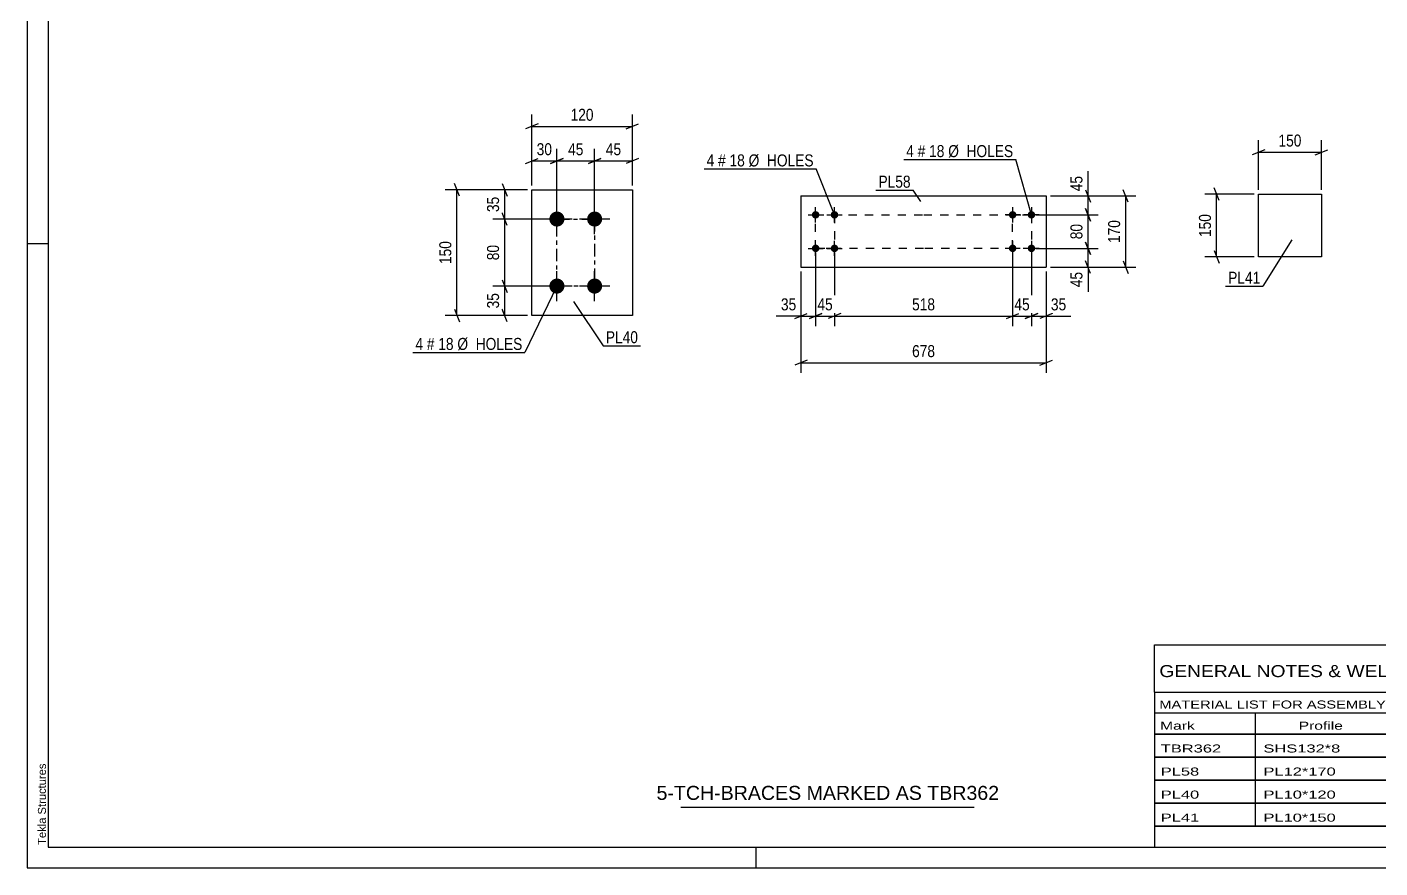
# Model space of a CAD drawing. Header units: millimetres. Extents: x 0 to 594, y 0 to 420.
# Drawn here: x 0 to 322.8, y 0 to 200.7 of the extents above; entities that cross this region are included whole.
import ezdxf

# ---------------------------------------------------------------- set-up
doc = ezdxf.new("R2010")
doc.units = ezdxf.units.MM
doc.linetypes.add('DXK_LINE_DOT2', pattern=[3.9198, 1.9599, -1.9599])
doc.linetypes.add('DXK_LINE_DOT3', pattern=[5.9187, 2.979, -0.9799, 0.9799, -0.9799])
doc.styles.add('Arial', font='ARIAL.TTF', dxfattribs={"height": 0.2})
doc.styles.add('Arial Narrow', font='ARIALN.TTF', dxfattribs={"height": 0.2})

# ---------------------------------------------------------------- blocks, each defined once
blk = doc.blocks.new('Unknown-580570090-1163')
at = {"color": 5, "linetype": 'Continuous'}
for p, q in [((0, 420), (0, 0)), ((5, 415), (5, 5)), ((5, 149), (0, 149)), ((5, 5), (589, 5)), ((174, 0), (174, 5)), ((0, 0), (594, 0))]:
    blk.add_line(p, q, dxfattribs=at)
at = {"color": 174, "linetype": 'Continuous', "style": 'Arial'}
blk.add_text('Tekla Structures', height=1.9102, rotation=90, dxfattribs=at).set_placement((4.5, 5.5))
blk = doc.blocks.new('Part-580570090-3466 - 3465')
at = {"color": 2, "linetype": 'Continuous'}
for p, q in [((184.65, 160.4), (184.65, 143.4)), ((184.65, 160.4), (213.85, 160.4)), ((213.95, 160.4), (243.15, 160.4)), ((243.15, 160.4), (243.15, 143.4)), ((184.65, 143.4), (213.85, 143.4)), ((213.95, 143.4), (243.15, 143.4))]:
    blk.add_line(p, q, dxfattribs=at)
blk = doc.blocks.new('Bolt-580570090-3467 - 3465')
at = {"linetype": 'Continuous'}
for points in [[(235.15, 155, -1), (235.15, 156.8, -1)], [(239.65, 155, -1), (239.65, 156.8, -1)], [(235.15, 147, -1), (235.15, 148.8, -1)], [(239.65, 147, -1), (239.65, 148.8, -1)]]:
    blk.add_hatch(color=1, dxfattribs=at).paths.add_polyline_path(points)
at = {"color": 1, "linetype": 'Continuous'}
for p, q in [((236.95, 155.9), (233.35, 155.9)), ((235.15, 157.7), (235.15, 154.1)), ((241.45, 155.9), (237.85, 155.9)), ((239.65, 157.7), (239.65, 154.1)), ((235.15, 149.7), (235.15, 146.1)), ((239.65, 149.7), (239.65, 146.1)), ((236.95, 147.9), (233.35, 147.9)), ((241.45, 147.9), (237.85, 147.9))]:
    blk.add_line(p, q, dxfattribs=at)
blk = doc.blocks.new('Bolt-580570090-3468 - 3465')
at = {"linetype": 'Continuous'}
for points in [[(188.15, 156.8, -1), (188.15, 155, -1)], [(192.65, 156.8, -1), (192.65, 155, -1)], [(188.15, 148.8, -1), (188.15, 147, -1)], [(192.65, 148.8, -1), (192.65, 147, -1)]]:
    blk.add_hatch(color=1, dxfattribs=at).paths.add_polyline_path(points)
at = {"color": 1, "linetype": 'Continuous'}
for p, q in [((186.35, 155.9), (189.95, 155.9)), ((188.15, 154.1), (188.15, 157.7)), ((190.85, 155.9), (194.45, 155.9)), ((192.65, 154.1), (192.65, 157.7)), ((188.15, 146.1), (188.15, 149.7)), ((192.65, 146.1), (192.65, 149.7)), ((186.35, 147.9), (189.95, 147.9)), ((190.85, 147.9), (194.45, 147.9))]:
    blk.add_line(p, q, dxfattribs=at)
blk = doc.blocks.new('Bolt-580570090-2273 - 2211')
at = {"linetype": 'Continuous'}
for points in [[(126.42, 153.09, -1), (126.42, 156.69, -1)], [(135.42, 153.09, -1), (135.42, 156.69, -1)], [(126.42, 137.09, -1), (126.42, 140.69, -1)], [(135.42, 137.09, -1), (135.42, 140.69, -1)]]:
    blk.add_hatch(color=1, dxfattribs=at).paths.add_polyline_path(points)
at = {"color": 1, "linetype": 'Continuous'}
for p, q in [((126.42, 151.29), (126.42, 158.49)), ((135.42, 151.29), (135.42, 158.49)), ((130.02, 154.89), (122.82, 154.89)), ((139.02, 154.89), (131.82, 154.89)), ((126.42, 135.29), (126.42, 142.49)), ((135.42, 135.29), (135.42, 142.49)), ((130.02, 138.89), (122.82, 138.89)), ((139.02, 138.89), (131.82, 138.89))]:
    blk.add_line(p, q, dxfattribs=at)
blk = doc.blocks.new('Part-580570090-2278 - 2211')
at = {"color": 2, "linetype": 'Continuous'}
for p, q in [((120.42, 131.89), (120.42, 161.89)), ((120.42, 161.89), (144.42, 161.89)), ((144.42, 161.89), (144.42, 131.89)), ((144.42, 131.89), (120.42, 131.89))]:
    blk.add_line(p, q, dxfattribs=at)
blk = doc.blocks.new('Part-580570090-2441 - 2435')
at = {"color": 2, "linetype": 'Continuous'}
for p, q in [((293.82, 160.85), (308.82, 160.85)), ((293.82, 145.85), (293.82, 160.85)), ((308.82, 160.85), (308.82, 145.85)), ((308.82, 145.85), (293.82, 145.85))]:
    blk.add_line(p, q, dxfattribs=at)
blk = doc.blocks.new('Rectangle-580570090-4125 - 3465')
at = {"color": 1, "linetype": 'DXK_LINE_DOT2'}
for p, q in [((188.15, 155.9), (213.85, 155.9)), ((188.15, 147.9), (188.15, 155.9)), ((213.95, 155.9), (239.65, 155.9)), ((239.65, 155.9), (239.65, 147.9)), ((213.85, 147.9), (188.15, 147.9)), ((239.65, 147.9), (213.95, 147.9))]:
    blk.add_line(p, q, dxfattribs=at)
blk = doc.blocks.new('Rectangle-580570090-2419 - 2211')
at = {"color": 1, "linetype": 'DXK_LINE_DOT3'}
blk.add_lwpolyline([(126.42, 154.89), (135.42, 154.89), (135.42, 138.89), (126.42, 138.89), (126.42, 154.89)], close=True, dxfattribs=at)
blk = doc.blocks.new('Rectangle-580570090-4135 - 3465')
at = {"color": 1, "linetype": 'DXK_LINE_DOT2'}
for p, q in [((188.15, 155.9), (192.65, 155.9)), ((188.15, 147.9), (188.15, 155.9)), ((192.65, 155.9), (192.65, 147.9)), ((192.65, 147.9), (188.15, 147.9))]:
    blk.add_line(p, q, dxfattribs=at)
blk = doc.blocks.new('Rectangle-580570090-4145 - 3465')
at = {"color": 1, "linetype": 'DXK_LINE_DOT2'}
for p, q in [((235.15, 155.9), (239.65, 155.9)), ((235.15, 147.9), (235.15, 155.9)), ((239.65, 155.9), (239.65, 147.9)), ((239.65, 147.9), (235.15, 147.9))]:
    blk.add_line(p, q, dxfattribs=at)
blk = doc.blocks.new('StraightDimension-580570090-4104 - 3465')
at = {"color": 7, "linetype": 'Continuous'}
for p, q in [((240.65, 155.9), (255.55, 155.9)), ((252.55, 157.4), (253.75, 154.4)), ((253.15, 147.9), (253.15, 155.9)), ((253.75, 146.4), (252.55, 149.4)), ((240.65, 147.9), (255.55, 147.9))]:
    blk.add_line(p, q, dxfattribs=at)
at = {"color": 0}
blk.add_wipeout([(252.4, 154.33), (248.2, 154.33), (248.2, 149.47), (252.4, 149.47)], dxfattribs=at)
at = {"color": 3, "style": 'Arial Narrow'}
blk.add_text('80', height=2.863, rotation=90.0002, dxfattribs=at).set_placement((251.8, 150.07))
blk = doc.blocks.new('StraightDimension-580570090-3532 - 3465')
at = {"color": 7, "linetype": 'Continuous'}
for p, q in [((239.65, 146.9), (239.65, 129.35)), ((243.15, 142.4), (243.15, 129.35)), ((238.15, 131.15), (241.15, 132.35)), ((244.65, 132.35), (241.65, 131.15)), ((239.65, 131.75), (243.15, 131.75))]:
    blk.add_line(p, q, dxfattribs=at)
at = {"color": 0}
blk.add_wipeout([(248.53, 132.5), (248.53, 136.7), (243.68, 136.7), (243.68, 132.5)], dxfattribs=at)
at = {"color": 7, "linetype": 'Continuous'}
blk.add_line((243.15, 131.75), (249.06, 131.75), dxfattribs=at)
blk.add_line((243.15, 131.75), (249.06, 131.75), dxfattribs=at)
at = {"color": 3, "style": 'Arial Narrow'}
blk.add_text('35', height=2.863, dxfattribs=at).set_placement((244.28, 133.1))
blk = doc.blocks.new('StraightDimension-580570090-3533 - 3465')
at = {"color": 7, "linetype": 'Continuous'}
for p, q in [((235.15, 146.9), (235.15, 129.35)), ((239.65, 146.9), (239.65, 129.35)), ((233.65, 131.15), (236.65, 132.35)), ((241.15, 132.35), (238.15, 131.15)), ((235.15, 131.75), (239.65, 131.75))]:
    blk.add_line(p, q, dxfattribs=at)
at = {"color": 0}
blk.add_wipeout([(239.83, 132.5), (239.83, 136.7), (234.97, 136.7), (234.97, 132.5)], dxfattribs=at)
at = {"color": 3, "style": 'Arial Narrow'}
blk.add_text('45', height=2.863, dxfattribs=at).set_placement((235.57, 133.1))
blk = doc.blocks.new('StraightDimension-580570090-3534 - 3465')
at = {"color": 7, "linetype": 'Continuous'}
for p, q in [((192.65, 146.9), (192.65, 129.35)), ((235.15, 146.9), (235.15, 129.35)), ((194.15, 132.35), (191.15, 131.15)), ((233.65, 131.15), (236.65, 132.35)), ((192.65, 131.75), (235.15, 131.75))]:
    blk.add_line(p, q, dxfattribs=at)
at = {"color": 0}
blk.add_wipeout([(217.24, 132.5), (217.24, 136.7), (210.56, 136.7), (210.56, 132.5)], dxfattribs=at)
at = {"color": 3, "style": 'Arial Narrow'}
blk.add_text('518', height=2.863, dxfattribs=at).set_placement((211.16, 133.1))
blk = doc.blocks.new('StraightDimension-580570090-3535 - 3465')
at = {"color": 7, "linetype": 'Continuous'}
for p, q in [((188.15, 146.9), (188.15, 129.35)), ((192.65, 146.9), (192.65, 129.35)), ((186.65, 131.15), (189.65, 132.35)), ((194.15, 132.35), (191.15, 131.15)), ((188.15, 131.75), (192.65, 131.75))]:
    blk.add_line(p, q, dxfattribs=at)
at = {"color": 0}
blk.add_wipeout([(192.83, 132.5), (192.83, 136.7), (187.97, 136.7), (187.97, 132.5)], dxfattribs=at)
at = {"color": 3, "style": 'Arial Narrow'}
blk.add_text('45', height=2.863, dxfattribs=at).set_placement((188.57, 133.1))
blk = doc.blocks.new('StraightDimension-580570090-3536 - 3465')
at = {"color": 7, "linetype": 'Continuous'}
for p, q in [((188.15, 146.9), (188.15, 129.35)), ((184.65, 142.4), (184.65, 129.35)), ((183.15, 131.15), (186.15, 132.35)), ((189.65, 132.35), (186.65, 131.15)), ((184.65, 131.75), (188.15, 131.75))]:
    blk.add_line(p, q, dxfattribs=at)
at = {"color": 0}
blk.add_wipeout([(184.13, 132.5), (184.13, 136.7), (179.27, 136.7), (179.27, 132.5)], dxfattribs=at)
at = {"color": 7, "linetype": 'Continuous'}
blk.add_line((184.65, 131.75), (178.74, 131.75), dxfattribs=at)
blk.add_line((184.65, 131.75), (178.74, 131.75), dxfattribs=at)
at = {"color": 3, "style": 'Arial Narrow'}
blk.add_text('35', height=2.863, dxfattribs=at).set_placement((179.87, 133.1))
blk = doc.blocks.new('StraightDimension-580570090-3626 - 3465')
at = {"color": 7, "linetype": 'Continuous'}
for p, q in [((184.65, 142.4), (184.65, 118.19)), ((243.15, 142.4), (243.15, 118.19)), ((186.15, 121.19), (183.15, 119.99)), ((184.65, 120.59), (243.15, 120.59)), ((241.65, 119.99), (244.65, 121.19))]:
    blk.add_line(p, q, dxfattribs=at)
at = {"color": 0}
blk.add_wipeout([(217.24, 121.34), (217.24, 125.54), (210.56, 125.54), (210.56, 121.34)], dxfattribs=at)
at = {"color": 3, "style": 'Arial Narrow'}
blk.add_text('678', height=2.863, dxfattribs=at).set_placement((211.16, 121.94))
blk = doc.blocks.new('StraightDimension-580570090-3642 - 3465')
at = {"color": 7, "linetype": 'Continuous'}
for p, q in [((262.75, 158.9), (261.55, 161.9)), ((244.15, 160.4), (264.55, 160.4)), ((262.15, 143.4), (262.15, 160.4)), ((244.15, 143.4), (264.55, 143.4)), ((261.55, 144.9), (262.75, 141.9))]:
    blk.add_line(p, q, dxfattribs=at)
at = {"color": 0}
blk.add_wipeout([(261.4, 155.24), (257.2, 155.24), (257.2, 148.56), (261.4, 148.56)], dxfattribs=at)
at = {"color": 3, "style": 'Arial Narrow'}
blk.add_text('170', height=2.863, rotation=90.0002, dxfattribs=at).set_placement((260.8, 149.16))
blk = doc.blocks.new('StraightDimension-580570090-4103 - 3465')
at = {"color": 7, "linetype": 'Continuous'}
for p, q in [((252.55, 161.9), (253.75, 158.9)), ((244.15, 160.4), (255.55, 160.4)), ((253.15, 155.9), (253.15, 160.4)), ((240.65, 155.9), (255.55, 155.9)), ((253.75, 154.4), (252.55, 157.4))]:
    blk.add_line(p, q, dxfattribs=at)
at = {"color": 0}
blk.add_wipeout([(252.4, 165.78), (248.2, 165.78), (248.2, 160.92), (252.4, 160.92)], dxfattribs=at)
at = {"color": 7, "linetype": 'Continuous'}
blk.add_line((253.15, 160.4), (253.15, 166.31), dxfattribs=at)
blk.add_line((253.15, 160.4), (253.15, 166.31), dxfattribs=at)
at = {"color": 3, "style": 'Arial Narrow'}
blk.add_text('45', height=2.863, rotation=90.0002, dxfattribs=at).set_placement((251.8, 161.52))
blk = doc.blocks.new('StraightDimension-580570090-4105 - 3465')
at = {"color": 7, "linetype": 'Continuous'}
for p, q in [((252.55, 149.4), (253.75, 146.4)), ((240.65, 147.9), (255.55, 147.9)), ((253.15, 143.4), (253.15, 147.9)), ((244.15, 143.4), (255.55, 143.4)), ((253.75, 141.9), (252.55, 144.9))]:
    blk.add_line(p, q, dxfattribs=at)
at = {"color": 0}
blk.add_wipeout([(252.4, 142.87), (248.2, 142.87), (248.2, 138.02), (252.4, 138.02)], dxfattribs=at)
at = {"color": 7, "linetype": 'Continuous'}
blk.add_line((253.15, 143.4), (253.15, 137.49), dxfattribs=at)
blk.add_line((253.15, 143.4), (253.15, 137.49), dxfattribs=at)
at = {"color": 3, "style": 'Arial Narrow'}
blk.add_text('45', height=2.863, rotation=90.0002, dxfattribs=at).set_placement((251.8, 138.62))
blk = doc.blocks.new('StraightDimension-580570090-2321 - 2211')
at = {"color": 7, "linetype": 'Continuous'}
for p, q in [((126.42, 155.89), (126.42, 171.63)), ((135.42, 155.89), (135.42, 171.63)), ((124.92, 168.18), (127.92, 169.38)), ((126.42, 168.78), (135.42, 168.78)), ((136.92, 169.38), (133.92, 168.18))]:
    blk.add_line(p, q, dxfattribs=at)
at = {"color": 0}
blk.add_wipeout([(133.35, 169.53), (133.35, 173.73), (128.49, 173.73), (128.49, 169.53)], dxfattribs=at)
at = {"color": 3, "style": 'Arial Narrow'}
blk.add_text('45', height=2.863, dxfattribs=at).set_placement((129.09, 170.13))
blk = doc.blocks.new('StraightDimension-580570090-2305 - 2211')
at = {"color": 7, "linetype": 'Continuous'}
for p, q in [((120.42, 162.89), (120.42, 171.63)), ((126.42, 155.89), (126.42, 171.63)), ((118.92, 168.18), (121.92, 169.38)), ((120.42, 168.78), (126.42, 168.78)), ((127.92, 169.38), (124.92, 168.18))]:
    blk.add_line(p, q, dxfattribs=at)
at = {"color": 0}
blk.add_wipeout([(125.85, 169.53), (125.85, 173.73), (120.99, 173.73), (120.99, 169.53)], dxfattribs=at)
at = {"color": 3, "style": 'Arial Narrow'}
blk.add_text('30', height=2.863, dxfattribs=at).set_placement((121.59, 170.13))
blk = doc.blocks.new('StraightDimension-580570090-2282 - 2211')
at = {"color": 7, "linetype": 'Continuous'}
for p, q in [((121.92, 177.6), (118.92, 176.4)), ((120.42, 162.89), (120.42, 179.85)), ((142.92, 176.4), (145.92, 177.6)), ((144.42, 162.89), (144.42, 179.85)), ((120.42, 177), (144.42, 177))]:
    blk.add_line(p, q, dxfattribs=at)
at = {"color": 0}
blk.add_wipeout([(135.76, 177.75), (135.76, 181.95), (129.08, 181.95), (129.08, 177.75)], dxfattribs=at)
at = {"color": 3, "style": 'Arial Narrow'}
blk.add_text('120', height=2.863, dxfattribs=at).set_placement((129.68, 178.35))
blk = doc.blocks.new('StraightDimension-580570090-2334 - 2211')
at = {"color": 7, "linetype": 'Continuous'}
for p, q in [((135.42, 155.89), (135.42, 171.63)), ((144.42, 162.89), (144.42, 171.63)), ((133.92, 168.18), (136.92, 169.38)), ((135.42, 168.78), (144.42, 168.78)), ((145.92, 169.38), (142.92, 168.18))]:
    blk.add_line(p, q, dxfattribs=at)
at = {"color": 0}
blk.add_wipeout([(142.35, 169.53), (142.35, 173.73), (137.49, 173.73), (137.49, 169.53)], dxfattribs=at)
at = {"color": 3, "style": 'Arial Narrow'}
blk.add_text('45', height=2.863, dxfattribs=at).set_placement((138.09, 170.13))
blk = doc.blocks.new('StraightDimension-580570090-2354 - 2211')
at = {"color": 7, "linetype": 'Continuous'}
for p, q in [((119.42, 161.89), (99.72, 161.89)), ((103.17, 160.39), (101.97, 163.39)), ((102.57, 131.89), (102.57, 161.89)), ((101.97, 133.39), (103.17, 130.39)), ((119.42, 131.89), (99.72, 131.89))]:
    blk.add_line(p, q, dxfattribs=at)
at = {"color": 0}
blk.add_wipeout([(101.82, 150.23), (97.62, 150.23), (97.62, 143.55), (101.82, 143.55)], dxfattribs=at)
at = {"color": 3, "style": 'Arial Narrow'}
blk.add_text('150', height=2.863, rotation=90.0002, dxfattribs=at).set_placement((101.22, 144.15))
blk = doc.blocks.new('StraightDimension-580570090-2374 - 2211')
at = {"color": 7, "linetype": 'Continuous'}
for p, q in [((114.56, 153.39), (113.36, 156.39)), ((125.42, 154.89), (111.11, 154.89)), ((113.96, 138.89), (113.96, 154.89)), ((125.42, 138.89), (111.11, 138.89)), ((113.36, 140.39), (114.56, 137.39))]:
    blk.add_line(p, q, dxfattribs=at)
at = {"color": 0}
blk.add_wipeout([(113.21, 149.32), (109.01, 149.32), (109.01, 144.46), (113.21, 144.46)], dxfattribs=at)
at = {"color": 3, "style": 'Arial Narrow'}
blk.add_text('80', height=2.863, rotation=90.0002, dxfattribs=at).set_placement((112.61, 145.06))
blk = doc.blocks.new('StraightDimension-580570090-2387 - 2211')
at = {"color": 7, "linetype": 'Continuous'}
for p, q in [((119.42, 161.89), (111.11, 161.89)), ((113.36, 163.39), (114.56, 160.39)), ((113.96, 154.89), (113.96, 161.89)), ((114.56, 153.39), (113.36, 156.39)), ((125.42, 154.89), (111.11, 154.89))]:
    blk.add_line(p, q, dxfattribs=at)
at = {"color": 0}
blk.add_wipeout([(113.21, 160.82), (109.01, 160.82), (109.01, 155.96), (113.21, 155.96)], dxfattribs=at)
at = {"color": 3, "style": 'Arial Narrow'}
blk.add_text('35', height=2.863, rotation=90.0002, dxfattribs=at).set_placement((112.61, 156.56))
blk = doc.blocks.new('StraightDimension-580570090-2403 - 2211')
at = {"color": 7, "linetype": 'Continuous'}
for p, q in [((125.42, 138.89), (111.11, 138.89)), ((113.36, 140.39), (114.56, 137.39)), ((113.96, 131.89), (113.96, 138.89)), ((114.56, 130.39), (113.36, 133.39)), ((119.42, 131.89), (111.11, 131.89))]:
    blk.add_line(p, q, dxfattribs=at)
at = {"color": 0}
blk.add_wipeout([(113.21, 137.82), (109.01, 137.82), (109.01, 132.96), (113.21, 132.96)], dxfattribs=at)
at = {"color": 3, "style": 'Arial Narrow'}
blk.add_text('35', height=2.863, rotation=90.0002, dxfattribs=at).set_placement((112.61, 133.56))
blk = doc.blocks.new('StraightDimension-580570090-2443 - 2435')
at = {"color": 7, "linetype": 'Continuous'}
for p, q in [((284.42, 159.35), (283.22, 162.35)), ((292.82, 160.85), (280.97, 160.85)), ((283.82, 145.85), (283.82, 160.85)), ((292.82, 145.85), (280.97, 145.85)), ((283.22, 147.35), (284.42, 144.35))]:
    blk.add_line(p, q, dxfattribs=at)
at = {"color": 0}
blk.add_wipeout([(283.07, 156.69), (278.87, 156.69), (278.87, 150), (283.07, 150)], dxfattribs=at)
at = {"color": 3, "style": 'Arial Narrow'}
blk.add_text('150', height=2.863, rotation=90.0002, dxfattribs=at).set_placement((282.47, 150.6))
blk = doc.blocks.new('StraightDimension-580570090-2452 - 2435')
at = {"color": 7, "linetype": 'Continuous'}
for p, q in [((295.32, 171.45), (292.32, 170.25)), ((293.82, 161.85), (293.82, 173.7)), ((307.32, 170.25), (310.32, 171.45)), ((308.82, 161.85), (308.82, 173.7)), ((293.82, 170.85), (308.82, 170.85))]:
    blk.add_line(p, q, dxfattribs=at)
at = {"color": 0}
blk.add_wipeout([(304.66, 171.6), (304.66, 175.8), (297.98, 175.8), (297.98, 171.6)], dxfattribs=at)
at = {"color": 3, "style": 'Arial Narrow'}
blk.add_text('150', height=2.863, dxfattribs=at).set_placement((298.58, 172.2))
blk = doc.blocks.new('Unknown-580570090-4846')
at = {"color": 7, "linetype": 'Continuous'}
for p, q in [((269, 53.25), (429, 53.25)), ((269, 42), (269, 53.25)), ((429, 53.25), (429, 42)), ((269, 42), (429, 42)), ((269, 42), (269, 37)), ((429, 42), (429, 37)), ((269, 37), (429, 37)), ((269, 37), (269, 32)), ((293, 37), (293, 32)), ((328.5, 37), (328.5, 32)), ((354.5, 37), (354.5, 32)), ((367.5, 37), (367.5, 32)), ((385, 37), (385, 32)), ((407, 37), (407, 32)), ((429, 37), (429, 32)), ((269, 32), (429, 32)), ((269, 31.95), (269, 26.55)), ((269, 31.95), (429, 31.95)), ((293, 32), (293, 26.5)), ((328.5, 32), (328.5, 26.5)), ((354.5, 32), (354.5, 26.5)), ((367.5, 32), (367.5, 26.5)), ((385, 32), (385, 26.5)), ((407, 32), (407, 26.5)), ((429, 31.95), (429, 26.55)), ((269, 26.55), (429, 26.55)), ((269, 26.45), (269, 21.05)), ((269, 26.45), (429, 26.45)), ((293, 26.5), (293, 21)), ((328.5, 26.5), (328.5, 21)), ((354.5, 26.5), (354.5, 21)), ((367.5, 26.5), (367.5, 21)), ((385, 26.5), (385, 21)), ((407, 26.5), (407, 21)), ((429, 26.45), (429, 21.05)), ((269, 21.05), (429, 21.05)), ((269, 20.95), (269, 15.55)), ((269, 20.95), (429, 20.95)), ((293, 21), (293, 15.5)), ((328.5, 21), (328.5, 15.5)), ((354.5, 21), (354.5, 15.5)), ((367.5, 21), (367.5, 15.5)), ((385, 21), (385, 15.5)), ((407, 21), (407, 15.5)), ((429, 20.95), (429, 15.55)), ((269, 15.55), (429, 15.55)), ((269, 15.45), (269, 10.05)), ((269, 15.45), (429, 15.45)), ((293, 15.5), (293, 10)), ((328.5, 15.5), (328.5, 10)), ((354.5, 15.5), (354.5, 10)), ((367.5, 15.5), (367.5, 10)), ((385, 15.5), (385, 10)), ((407, 15.5), (407, 10)), ((429, 15.45), (429, 10.05)), ((269, 10.05), (429, 10.05)), ((269, 10), (429, 10)), ((269, 10), (269, 5)), ((385, 10), (385, 5)), ((407, 10), (407, 5)), ((429, 10), (429, 5)), ((269, 5), (429, 5))]:
    blk.add_line(p, q, dxfattribs=at)
at = {"color": 7, "style": 'Arial Narrow'}
for s, height, width, p in [('GENERAL NOTES & WELD DETAILS :', 2.8633, 1.4, (270.15, 45.56)), ('REFER TYP DRAWING TYP-01', 1.9089, 1.6, (353.7, 45.66)), ("MATERIAL LIST FOR ASSEMBLY MK'D", 1.9089, 1.6, (270.15, 38.06)), ('TBR362', 1.909, 1.794707, (361.59, 37.97)), ('5', 1.91, 1.794707, (391.08, 38.06)), ('No. Required', 1.9089, 1.6, (400.41, 38.06)), ('Mark', 1.909, 1.7, (270.34, 33)), ('Profile', 1.909, 1.7, (303.41, 33)), ('Material', 1.909, 1.7, (333.54, 33.06)), ('No.', 1.909, 1.7, (358.5, 33.06)), ('Length', 1.909, 1.7, (369, 33.06)), ('Area', 1.909, 1.7, (391.5, 33.06)), ('Weight', 1.909, 1.7, (411, 33.06))]:
    blk.add_text(s, height=height, dxfattribs=dict(at, width=width)).set_placement(p)
at = {"color": 7, "linetype": 'Continuous', "style": 'Arial Narrow'}
for s, height, width, p in [('TBR362', 1.909, 1.794707, (270.5, 27.56)), ('SHS132*8', 1.909, 1.794707, (295, 27.56)), ('E350', 1.909, 1.794707, (334.74, 27.56)), ('1', 1.91, 1.794707, (358.86, 27.56)), ('5728', 1.909, 1.794707, (371.58, 27.56)), ('3.0', 1.909, 1.794707, (395.32, 27.56)), ('177.9', 1.909, 1.794707, (411.96, 27.56)), ('PL58', 1.909, 1.794707, (270.5, 22.06)), ('PL12*170', 1.909, 1.794707, (295, 22.06)), ('E350', 1.909, 1.794707, (334.74, 22.06)), ('1', 1.91, 1.794707, (358.86, 22.06)), ('678', 1.909, 1.794707, (373.77, 22.06)), ('0.3', 1.909, 1.794707, (395.32, 22.06)), ('10.9', 1.909, 1.794707, (414.14, 22.06)), ('PL40', 1.909, 1.794707, (270.5, 16.56)), ('PL10*120', 1.909, 1.794707, (295, 16.56)), ('E350', 1.909, 1.794707, (334.74, 16.56)), ('4', 1.91, 1.794707, (358.86, 16.56)), ('150', 1.909, 1.794707, (373.77, 16.56)), ('0.0', 1.909, 1.794707, (395.32, 16.56)), ('5.7', 1.909, 1.794707, (416.33, 16.56)), ('PL41', 1.909, 1.794707, (270.5, 11.06)), ('PL10*150', 1.909, 1.794707, (295, 11.06)), ('E350', 1.909, 1.794707, (334.74, 11.06)), ('2', 1.91, 1.794707, (358.86, 11.06)), ('150', 1.909, 1.794707, (373.77, 11.06)), ('0.1', 1.909, 1.794707, (395.32, 11.06)), ('3.5', 1.909, 1.794707, (416.33, 11.06)), ('Total', 1.909, 1.7, (371.33, 6.5)), ('3.5', 1.909, 1.794707, (394.83, 6.5)), ('198.0', 1.909, 1.794707, (411.96, 6.5))]:
    blk.add_text(s, height=height, dxfattribs=dict(at, width=width)).set_placement(p)
blk = doc.blocks.new('Unknown-580570090-4847')
at = {"color": 7, "linetype": 'Continuous'}
blk.add_line((156, 14.5), (226, 14.5), dxfattribs=at)
at = {"color": 7, "style": 'Arial'}
blk.add_text('5-TCH-BRACES MARKED AS TBR362', height=3.3428, dxfattribs=at).set_placement((150.19, 16.25))
blk = doc.blocks.new('Mark-580570090-3655 - 3465')
at = {"color": 0}
blk.add_wipeout([(211.6, 169.68), (211.6, 172.68), (209.77, 172.68), (209.77, 169.68)], dxfattribs=at)
blk.add_wipeout([(211.6, 169.68), (211.6, 172.68), (209.77, 172.68), (209.77, 169.68)], dxfattribs=at)
blk.add_wipeout([(214.32, 169.68), (214.32, 172.68), (212.5, 172.68), (212.5, 169.68)], dxfattribs=at)
blk.add_wipeout([(214.32, 169.68), (214.32, 172.68), (212.5, 172.68), (212.5, 169.68)], dxfattribs=at)
at = {"color": 3, "style": 'Arial Narrow'}
blk.add_text('4', height=2.86, dxfattribs=at).set_placement((209.77, 169.68))
at = {"color": 0}
blk.add_wipeout([(218.88, 169.68), (218.88, 172.68), (215.22, 172.68), (215.22, 169.68)], dxfattribs=at)
blk.add_wipeout([(218.88, 169.68), (218.88, 172.68), (215.22, 172.68), (215.22, 169.68)], dxfattribs=at)
at = {"color": 3, "style": 'Arial Narrow'}
blk.add_text('#', height=2.86, dxfattribs=at).set_placement((212.5, 169.68))
at = {"color": 0}
blk.add_wipeout([(235.31, 169.68), (235.31, 172.68), (219.78, 172.68), (219.78, 169.68)], dxfattribs=at)
blk.add_wipeout([(235.31, 169.68), (235.31, 172.68), (219.78, 172.68), (219.78, 169.68)], dxfattribs=at)
at = {"color": 7, "linetype": 'Continuous'}
for p in [(209.17, 169.08), (239.65, 155.9)]:
    blk.add_line(p, (235.91, 169.08), dxfattribs=at)
at = {"color": 3, "style": 'Arial Narrow'}
for s, p in [('18', (215.22, 169.68)), ('Ø  HOLES', (219.78, 169.68))]:
    blk.add_text(s, height=2.863, dxfattribs=at).set_placement(p)
blk = doc.blocks.new('Mark-580570090-4061 - 3465')
at = {"color": 0}
blk.add_wipeout([(210.81, 162.38), (210.81, 165.38), (203.14, 165.38), (203.14, 162.38)], dxfattribs=at)
blk.add_wipeout([(210.81, 162.38), (210.81, 165.38), (203.14, 165.38), (203.14, 162.38)], dxfattribs=at)
at = {"color": 30, "linetype": 'Continuous'}
for p in [(202.54, 161.78), (213.25, 159.1)]:
    blk.add_line(p, (211.41, 161.78), dxfattribs=at)
at = {"color": 3, "style": 'Arial Narrow'}
blk.add_text('PL58', height=2.863, dxfattribs=at).set_placement((203.14, 162.38))
blk = doc.blocks.new('Mark-580570090-3656 - 3465')
at = {"color": 0}
blk.add_wipeout([(163.97, 167.46), (163.97, 170.46), (162.14, 170.46), (162.14, 167.46)], dxfattribs=at)
blk.add_wipeout([(163.97, 167.46), (163.97, 170.46), (162.14, 170.46), (162.14, 167.46)], dxfattribs=at)
blk.add_wipeout([(166.7, 167.46), (166.7, 170.46), (164.87, 170.46), (164.87, 167.46)], dxfattribs=at)
blk.add_wipeout([(166.7, 167.46), (166.7, 170.46), (164.87, 170.46), (164.87, 167.46)], dxfattribs=at)
at = {"color": 3, "style": 'Arial Narrow'}
blk.add_text('4', height=2.86, dxfattribs=at).set_placement((162.14, 167.46))
at = {"color": 0}
blk.add_wipeout([(171.26, 167.46), (171.26, 170.46), (167.6, 170.46), (167.6, 167.46)], dxfattribs=at)
blk.add_wipeout([(171.26, 167.46), (171.26, 170.46), (167.6, 170.46), (167.6, 167.46)], dxfattribs=at)
at = {"color": 3, "style": 'Arial Narrow'}
blk.add_text('#', height=2.86, dxfattribs=at).set_placement((164.87, 167.46))
at = {"color": 0}
blk.add_wipeout([(187.68, 167.46), (187.68, 170.46), (172.16, 170.46), (172.16, 167.46)], dxfattribs=at)
blk.add_wipeout([(187.68, 167.46), (187.68, 170.46), (172.16, 170.46), (172.16, 167.46)], dxfattribs=at)
at = {"color": 7, "linetype": 'Continuous'}
for p in [(161.54, 166.86), (192.65, 155.9)]:
    blk.add_line(p, (188.28, 166.86), dxfattribs=at)
at = {"color": 3, "style": 'Arial Narrow'}
for s, p in [('18', (167.6, 167.46)), ('Ø  HOLES', (172.16, 167.46))]:
    blk.add_text(s, height=2.863, dxfattribs=at).set_placement(p)
blk = doc.blocks.new('Mark-580570090-2269 - 2211')
at = {"color": 0}
blk.add_wipeout([(94.49, 123.65), (94.49, 126.65), (92.66, 126.65), (92.66, 123.65)], dxfattribs=at)
blk.add_wipeout([(94.49, 123.65), (94.49, 126.65), (92.66, 126.65), (92.66, 123.65)], dxfattribs=at)
blk.add_wipeout([(97.21, 123.65), (97.21, 126.65), (95.39, 126.65), (95.39, 123.65)], dxfattribs=at)
blk.add_wipeout([(97.21, 123.65), (97.21, 126.65), (95.39, 126.65), (95.39, 123.65)], dxfattribs=at)
at = {"color": 3, "style": 'Arial Narrow'}
blk.add_text('4', height=2.86, dxfattribs=at).set_placement((92.66, 123.65))
at = {"color": 0}
blk.add_wipeout([(101.77, 123.65), (101.77, 126.65), (98.11, 126.65), (98.11, 123.65)], dxfattribs=at)
blk.add_wipeout([(101.77, 123.65), (101.77, 126.65), (98.11, 126.65), (98.11, 123.65)], dxfattribs=at)
at = {"color": 3, "style": 'Arial Narrow'}
blk.add_text('#', height=2.86, dxfattribs=at).set_placement((95.39, 123.65))
at = {"color": 0}
blk.add_wipeout([(118.2, 123.65), (118.2, 126.65), (102.67, 126.65), (102.67, 123.65)], dxfattribs=at)
blk.add_wipeout([(118.2, 123.65), (118.2, 126.65), (102.67, 126.65), (102.67, 123.65)], dxfattribs=at)
at = {"color": 7, "linetype": 'Continuous'}
for p in [(126.42, 138.89), (92.06, 123.05)]:
    blk.add_line(p, (118.8, 123.05), dxfattribs=at)
at = {"color": 3, "style": 'Arial Narrow'}
for s, p in [('18', (98.11, 123.65)), ('Ø  HOLES', (102.67, 123.65))]:
    blk.add_text(s, height=2.863, dxfattribs=at).set_placement(p)
blk = doc.blocks.new('Mark-580570090-2274 - 2211')
at = {"color": 0}
blk.add_wipeout([(145.76, 125.26), (145.76, 128.26), (138.09, 128.26), (138.09, 125.26)], dxfattribs=at)
blk.add_wipeout([(145.76, 125.26), (145.76, 128.26), (138.09, 128.26), (138.09, 125.26)], dxfattribs=at)
at = {"color": 30, "linetype": 'Continuous'}
for p, q in [((130.41, 135.23), (137.49, 124.66)), ((137.49, 124.66), (146.36, 124.66))]:
    blk.add_line(p, q, dxfattribs=at)
at = {"color": 3, "style": 'Arial Narrow'}
blk.add_text('PL40', height=2.863, dxfattribs=at).set_placement((138.09, 125.26))
blk = doc.blocks.new('Mark-580570090-2437 - 2435')
at = {"color": 0}
blk.add_wipeout([(294.24, 139.45), (294.24, 142.45), (286.57, 142.45), (286.57, 139.45)], dxfattribs=at)
blk.add_wipeout([(294.24, 139.45), (294.24, 142.45), (286.57, 142.45), (286.57, 139.45)], dxfattribs=at)
at = {"color": 30, "linetype": 'Continuous'}
for p in [(301.73, 149.94), (285.97, 138.85)]:
    blk.add_line(p, (294.84, 138.85), dxfattribs=at)
at = {"color": 3, "style": 'Arial Narrow'}
blk.add_text('PL41', height=2.863, dxfattribs=at).set_placement((286.57, 139.45))

msp = doc.modelspace()

# ---------------------------------------------------------------- block references
for name in ['Unknown-580570090-1163', 'Part-580570090-2278 - 2211', 'Bolt-580570090-2273 - 2211', 'Part-580570090-3466 - 3465', 'Part-580570090-2441 - 2435', 'Bolt-580570090-3468 - 3465', 'Rectangle-580570090-4125 - 3465', 'Rectangle-580570090-4135 - 3465', 'Bolt-580570090-3467 - 3465', 'Rectangle-580570090-4145 - 3465', 'Rectangle-580570090-2419 - 2211', 'Unknown-580570090-4846', 'Unknown-580570090-4847']:
    msp.add_blockref(name, (0, 0))

# ---------------------------------------------------------------- next in the draw order: block references
for name in ['StraightDimension-580570090-2321 - 2211', 'Mark-580570090-3656 - 3465', 'StraightDimension-580570090-2443 - 2435', 'StraightDimension-580570090-4104 - 3465', 'Mark-580570090-2274 - 2211']:
    msp.add_blockref(name, (0, 0))

# ---------------------------------------------------------------- next in the draw order: block references
for name in ['StraightDimension-580570090-2452 - 2435', 'StraightDimension-580570090-2305 - 2211', 'Mark-580570090-2437 - 2435', 'StraightDimension-580570090-3532 - 3465']:
    msp.add_blockref(name, (0, 0))

# ---------------------------------------------------------------- next in the draw order: block references
for name in ['StraightDimension-580570090-2282 - 2211', 'StraightDimension-580570090-3533 - 3465']:
    msp.add_blockref(name, (0, 0))

# ---------------------------------------------------------------- next in the draw order: block references
for name in ['StraightDimension-580570090-2334 - 2211', 'StraightDimension-580570090-2354 - 2211', 'StraightDimension-580570090-3534 - 3465']:
    msp.add_blockref(name, (0, 0))

# ---------------------------------------------------------------- next in the draw order: block references
for name in ['StraightDimension-580570090-2374 - 2211', 'StraightDimension-580570090-3535 - 3465']:
    msp.add_blockref(name, (0, 0))

# ---------------------------------------------------------------- next in the draw order: block references
for name in ['StraightDimension-580570090-2387 - 2211', 'StraightDimension-580570090-3536 - 3465', 'StraightDimension-580570090-2403 - 2211']:
    msp.add_blockref(name, (0, 0))

# ---------------------------------------------------------------- next in the draw order: block references
for name in ['StraightDimension-580570090-3626 - 3465', 'Mark-580570090-2269 - 2211']:
    msp.add_blockref(name, (0, 0))

# ---------------------------------------------------------------- next in the draw order: block references
msp.add_blockref('StraightDimension-580570090-3642 - 3465', (0, 0))

# ---------------------------------------------------------------- next in the draw order: block references
for name in ['StraightDimension-580570090-4103 - 3465', 'StraightDimension-580570090-4105 - 3465']:
    msp.add_blockref(name, (0, 0))

# ---------------------------------------------------------------- next in the draw order: block references
msp.add_blockref('Mark-580570090-3655 - 3465', (0, 0))

# ---------------------------------------------------------------- next in the draw order: block references
msp.add_blockref('Mark-580570090-4061 - 3465', (0, 0))

doc.saveas('drawing.dxf')
